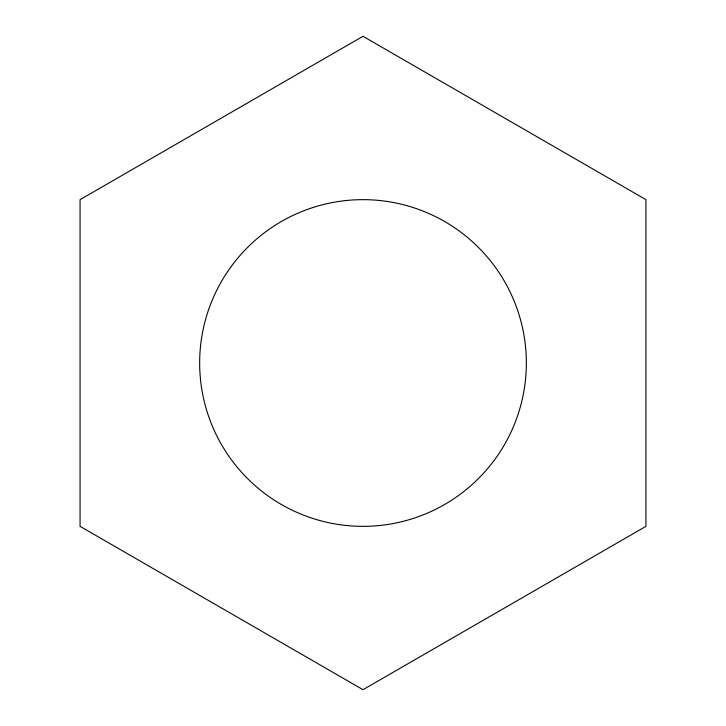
<?xml version="1.0" encoding="UTF-8"?>
<svg xmlns="http://www.w3.org/2000/svg" width="726" height="726" viewBox="0 0 726 726"><rect width="100%" height="100%" fill="white"/><g stroke="black" fill="none" stroke-linecap="round" stroke-linejoin="round"><path stroke-width="1.09" d="M363 36.3L80.069 199.65L80.069 526.35L363 689.7L645.931 526.35L645.931 199.65L363 36.3M281.325 504.461A163.35 163.35 0 0 0 526.35 363A163.35 163.35 0 0 0 281.325 221.539A163.35 163.35 0 0 0 281.325 504.461"/></g></svg>
